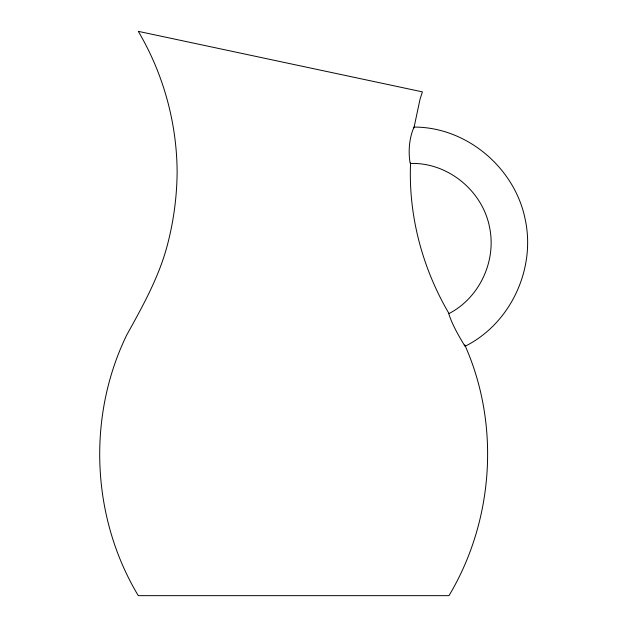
<?xml version="1.0" encoding="UTF-8"?>
<svg xmlns="http://www.w3.org/2000/svg" width="627" height="627" viewBox="0 0 627 627"><rect width="100%" height="100%" fill="white"/><g stroke="black" fill="none" stroke-linecap="round" stroke-linejoin="round"><path stroke-width="0.94" d="M410.567 162.942C408.279 215.469 422.394 268.254 448.971 313.5M413.914 128.018L420.027 99.254L422.418 91.871L138.293 31.35C163.428 73.884 176.947 123.017 177.127 172.425C176.885 197.137 173.561 221.707 167.237 245.596C158.756 277.573 142.517 306.485 126.623 335.233C86.918 416.947 91.432 517.824 138.293 595.65L448.971 595.65C493.778 520.88 500.409 424.534 464.732 344.834M465.289 346.182C510.503 323.516 535.74 269.179 525.301 219.865C515.261 168.216 466.911 126.928 414.016 127.085C409.259 138.034 408.114 151.185 410.121 163.044L410.52 163.451C447.741 162.236 482.524 190.765 489.546 227.193C496.655 260.816 479.624 297.778 448.987 313.571L448.846 314.08C452.553 325.35 458.76 335.829 464.787 345.979L465.297 346.159"/></g></svg>
